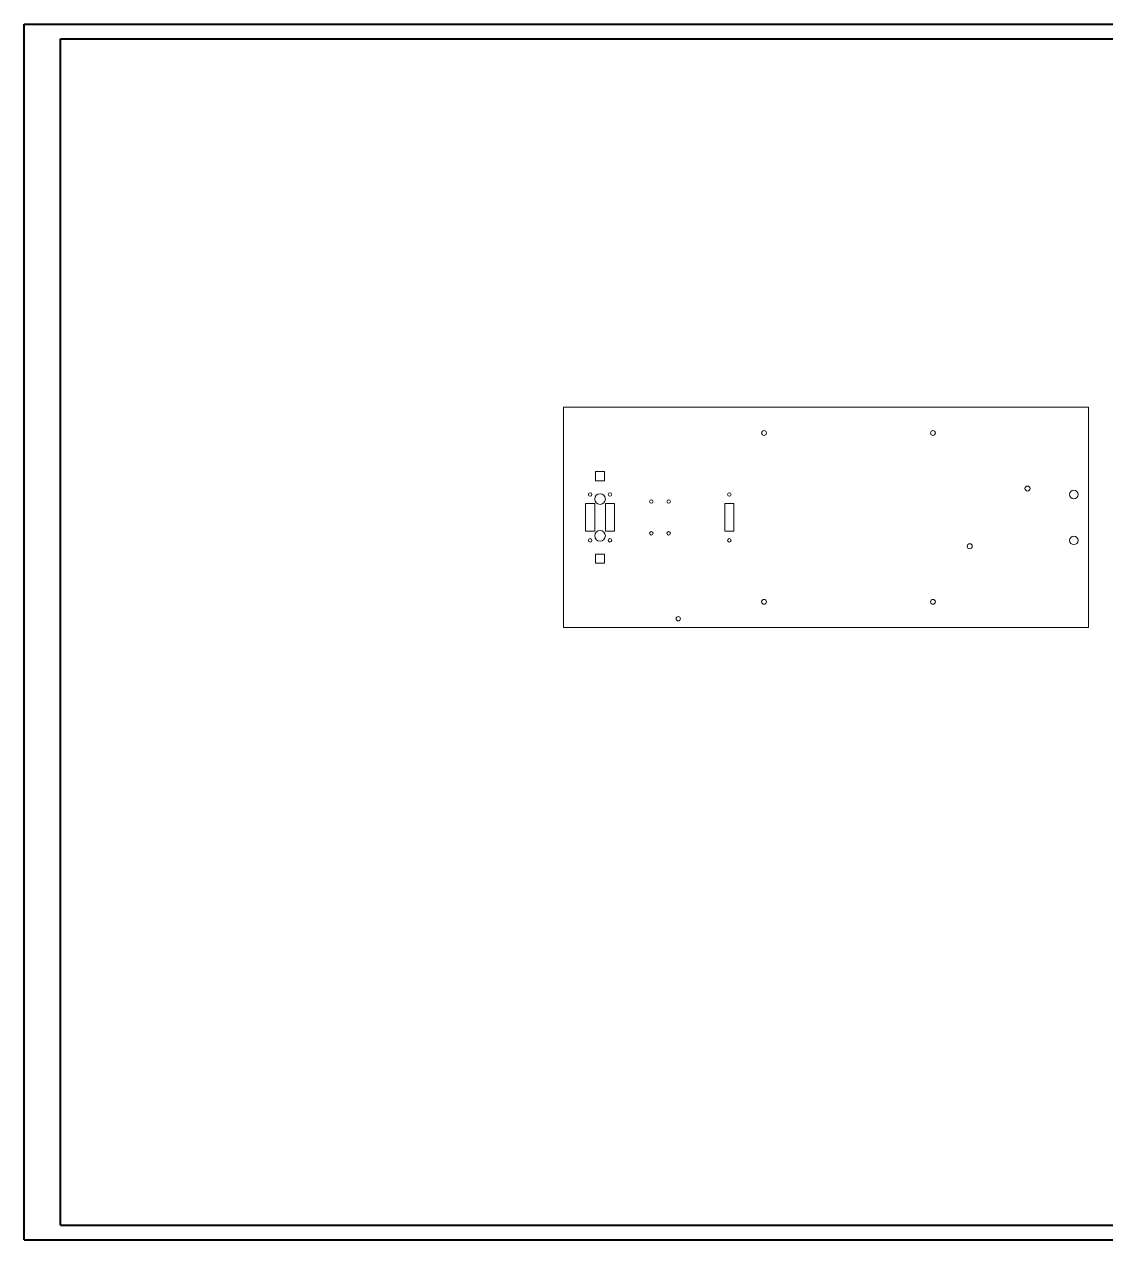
# Model space of a CAD drawing. Header units: inches. Extents: x 0 to 46.8, y 0 to 33.1.
# Drawn here: x 0 to 29.45, y 0.01 to 33.12 of the extents above; entities that cross this region are included whole.
import ezdxf

# ---------------------------------------------------------------- set-up
doc = ezdxf.new("R2010")
doc.units = ezdxf.units.IN
doc.header["$MEASUREMENT"] = 0

msp = doc.modelspace()

# ---------------------------------------------------------------- linework, layer by layer
at = {"color": 7, "linetype": 'Continuous', "lineweight": 40}
for p, q in [((0.003, 0.008), (0.003, 33.119)), ((0.003, 33.119), (46.814, 33.119)), ((0.987, 0.402), (0.987, 32.725)), ((0.987, 32.725), (46.42, 32.725)), ((0.987, 0.402), (46.42, 0.402)), ((0.003, 0.008), (46.814, 0.008))]:
    msp.add_line(p, q, dxfattribs=at)
at = {"color": 7, "linetype": 'Continuous', "lineweight": 15}
for p, q in [((28.981, 22.685), (14.681, 22.685)), ((14.681, 22.685), (14.681, 16.685)), ((28.981, 16.685), (28.981, 22.685)), ((15.556, 20.935), (15.556, 20.685)), ((15.806, 20.935), (15.556, 20.935)), ((15.806, 20.685), (15.806, 20.935)), ((15.556, 20.685), (15.806, 20.685)), ((15.537, 20.06), (15.287, 20.06)), ((15.287, 20.06), (15.287, 19.31)), ((15.537, 19.31), (15.537, 20.06)), ((16.076, 20.06), (15.826, 20.06)), ((15.826, 20.06), (15.826, 19.31)), ((16.076, 19.31), (16.076, 20.06)), ((19.326, 20.06), (19.076, 20.06)), ((19.076, 20.06), (19.076, 19.31)), ((19.326, 19.31), (19.326, 20.06)), ((15.287, 19.31), (15.537, 19.31)), ((15.826, 19.31), (16.076, 19.31)), ((19.076, 19.31), (19.326, 19.31)), ((15.806, 18.685), (15.556, 18.685)), ((15.556, 18.685), (15.556, 18.435)), ((15.806, 18.435), (15.806, 18.685)), ((15.556, 18.435), (15.806, 18.435)), ((14.681, 16.685), (28.981, 16.685))]:
    msp.add_line(p, q, dxfattribs=at)
for centre, radius in [((20.146, 21.985), 0.065), ((24.746, 21.985), 0.065), ((27.321, 20.472), 0.0689), ((15.412, 20.31), 0.0492), ((15.681, 20.185), 0.145), ((15.951, 20.31), 0.0492), ((19.201, 20.31), 0.0492), ((28.581, 20.31), 0.115), ((17.076, 20.118), 0.0492), ((17.548, 20.118), 0.0492), ((15.681, 19.185), 0.145), ((17.076, 19.252), 0.0492), ((17.548, 19.252), 0.0492), ((15.412, 19.06), 0.0492), ((15.951, 19.06), 0.0492), ((19.201, 19.06), 0.0492), ((25.746, 18.898), 0.0689), ((28.581, 19.06), 0.115), ((20.146, 17.385), 0.065), ((24.746, 17.385), 0.065), ((17.81, 16.925), 0.0591)]:
    msp.add_circle(centre, radius, dxfattribs=at)

doc.saveas('drawing.dxf')
